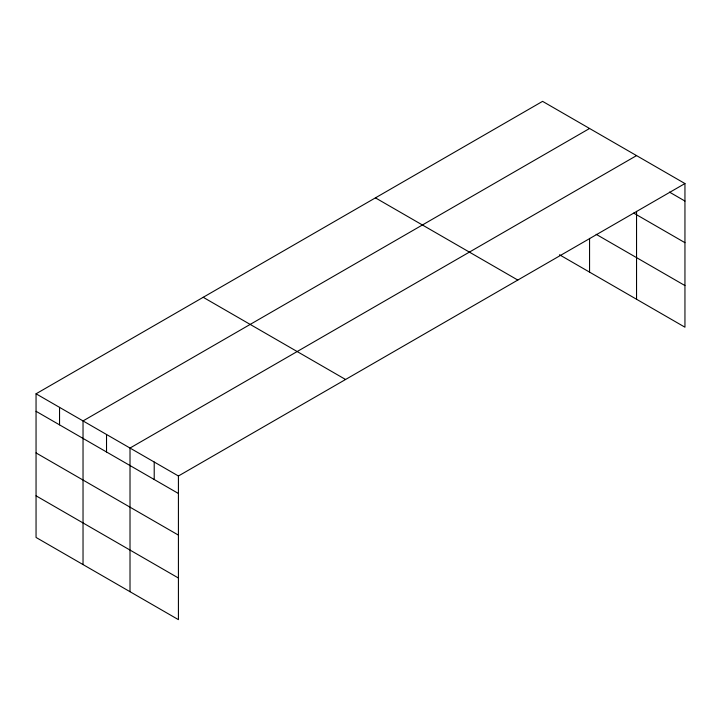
<?xml version="1.0" encoding="UTF-8"?>
<svg xmlns="http://www.w3.org/2000/svg" width="721" height="721" viewBox="0 0 721 721"><rect width="100%" height="100%" fill="white"/><g stroke="black" fill="none" stroke-linecap="round" stroke-linejoin="round"><path stroke-width="1.08" d="M684.95 183.549L542.58 101.355L36.05 393.801L36.05 537.451L178.42 619.645L178.42 475.995L684.95 183.549L684.95 327.199L559.496 254.765M589.562 128.482L83.032 420.92L83.032 564.57M636.544 155.61L130.014 448.047L130.014 591.698M669.458 192.101L684.95 201.051M633.723 213.101L684.95 242.68M596.141 234.298L684.95 285.57M375.425 197.86L517.795 280.054M203.205 297.295L345.575 379.489M36.05 393.801L178.42 475.995M36.05 411.294L178.42 493.488M36.05 452.923L178.42 535.117M36.05 495.814L178.42 578.017M636.544 211.352L636.544 299.251M589.562 238.372L589.562 272.132M154.213 462.026L154.213 479.519M106.528 434.484L106.528 451.977M59.546 407.365L59.546 424.858"/></g></svg>
